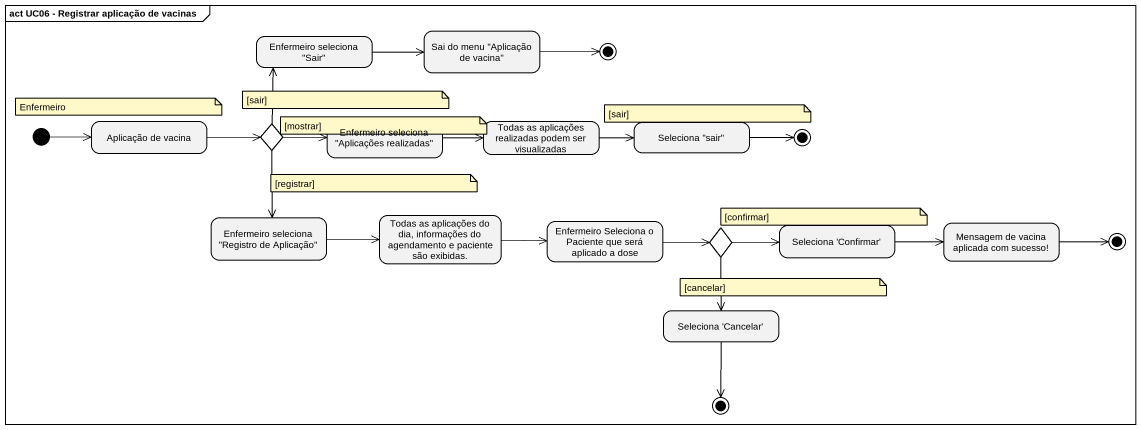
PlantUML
@startuml
mainframe act UC06 - Registrar aplicação de vacinas
hide empty description
state "Enfermeiro seleciona ''Sair''" as Enfermeiro_seleciona_Sair
state "Sai do menu ''Aplicação de vacina''" as Sai_do_menu_Aplicação_de
state final1 <<end>>
state "Enfermeiro seleciona ''Aplicações realizadas''" as Enfermeiro_seleciona
state "Aplicação de vacina" as Aplicação_de_vacina
state choice1 <<choice>>
state "Todas as aplicações realizadas podem ser visualizadas" as Todas_as_aplicações
state "Seleciona ''sair''" as Seleciona_sair
state final2 <<end>>
state "Enfermeiro seleciona ''Registro de Aplicação''" as Enfermeiro_seleciona_2
state "Todas as aplicações do dia, informações do agendamento e paciente são exibidas." as Todas_as_aplicações_do_dia
state "Enfermeiro Seleciona o Paciente que será aplicado a dose" as Enfermeiro_Seleciona_o
state choice2 <<choice>>
state "Seleciona 'Confirmar'" as Seleciona_Confirmar
state "Mensagem de vacina aplicada com sucesso!" as Mensagem_de_vacina_aplicada
state final3 <<end>>
state "Seleciona 'Cancelar'" as Seleciona_Cancelar
state final4 <<end>>
[*] -right-> Aplicação_de_vacina
Enfermeiro_seleciona_Sair -right-> Sai_do_menu_Aplicação_de
Sai_do_menu_Aplicação_de -right-> final1
Enfermeiro_seleciona -right-> Todas_as_aplicações
Aplicação_de_vacina -right-> choice1
choice1 -up-> Enfermeiro_seleciona_Sair
choice1 -right-> Enfermeiro_seleciona
choice1 --> Enfermeiro_seleciona_2
Todas_as_aplicações -right-> Seleciona_sair
Seleciona_sair -right-> final2
Enfermeiro_seleciona_2 -right-> Todas_as_aplicações_do_dia
Todas_as_aplicações_do_dia -right-> Enfermeiro_Seleciona_o
Enfermeiro_Seleciona_o -right-> choice2
choice2 -right-> Seleciona_Confirmar
choice2 --> Seleciona_Cancelar
Seleciona_Confirmar -right-> Mensagem_de_vacina_aplicada
Mensagem_de_vacina_aplicada -right-> final3
Seleciona_Cancelar --> final4
note as N1
  Enfermeiro
end note
note as N2
  [sair]
end note
note as N3
  [mostrar]
end note
note as N4
  [sair]
end note
note as N5
  [registrar]
end note
note as N6
  [confirmar]
end note
note as N7
  [cancelar]
end note
@enduml
